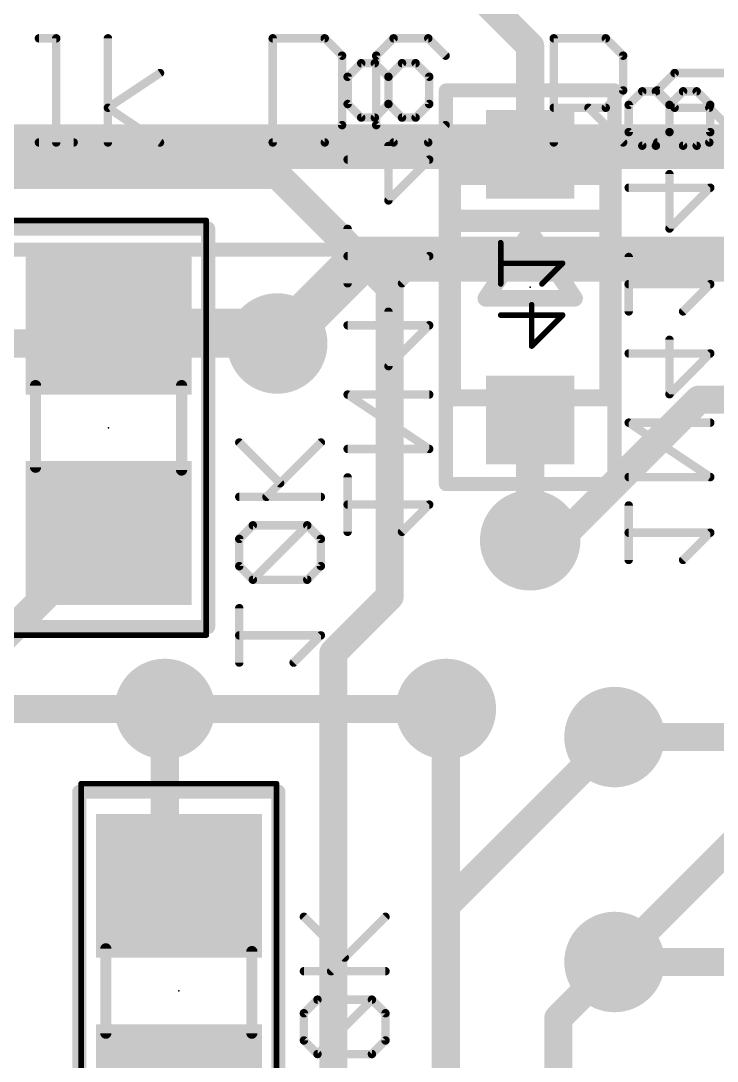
# Model space of a CAD drawing. Extents: x -0.1 to 35.7, y -1.1 to 35.9.
# Drawn here: x 10.64 to 16.93, y 21.71 to 31.11 of the extents above; entities that cross this region are included whole.
import ezdxf

# ---------------------------------------------------------------- set-up
doc = ezdxf.new("R2010")
doc.units = 0
for name, color, linetype in [('1', 12, 'CONTINUOUS'), ('16', 132, 'CONTINUOUS'), ('18', 110, 'CONTINUOUS'), ('21', 40, 'CONTINUOUS'), ('22', 6, 'CONTINUOUS'), ('24', 53, 'CONTINUOUS'), ('28', 253, 'CONTINUOUS'), ('40', 132, 'CONTINUOUS'), ('52', 253, 'CONTINUOUS')]:
    doc.layers.add(name, color=color, linetype=linetype)

# ---------------------------------------------------------------- blocks, each defined once
blk = doc.blocks.new('RECT')
blk.add_solid([(-0.5, -0.5), (0.5, -0.5), (-0.5, 0.5), (0.5, 0.5)])
blk = doc.blocks.new('ROUNDV')
at = {"const_width": 0.5}
blk.add_lwpolyline([(0, -0.25, 1), (0, 0.25, 1), (0, -0.25)], format="xyb", dxfattribs=at)

msp = doc.modelspace()

# ---------------------------------------------------------------- linework, layer by layer
at = {"layer": '1'}
for points, const_width in [([(7.874, 29.972), (20.32, 29.972)], 0.4064), ([(12.954, 28.194), (13.716, 28.956)], 0.4064), ([(13.716, 28.956), (21.59, 28.956)], 0.4064), ([(9.398, 28.194), (12.954, 28.194)], 0.254), ([(16.764, 27.686), (15.494, 26.416)], 0.254), ([(18.288, 27.686), (16.764, 27.686)], 0.254), ([(15.494, 26.416), (15.24, 26.416)], 0.254), ([(11.938, 24.892), (14.478, 24.892)], 0.254), ([(14.478, 23.114), (16.002, 24.638)], 0.254), ([(16.002, 22.606), (17.526, 24.13)], 0.254), ([(14.478, 16.256), (14.478, 23.114)], 0.254), ([(15.494, 22.098), (16.002, 22.606)], 0.254), ([(15.494, 17.272), (15.494, 22.098)], 0.254)]:
    msp.add_lwpolyline(points, dxfattribs=dict(at, const_width=const_width))
for points, const_width in [([(13.716, 29.0576, 1), (13.716, 28.8544)], 0.2032), ([(13.7878, 28.8842, 1), (13.6442, 29.0278)], 0.2032), ([(12.8822, 28.2658, 1), (13.0258, 28.1222)], 0.2032), ([(12.954, 28.1305, 1), (12.954, 28.2575)], 0.127), ([(16.764, 27.7495, 1), (16.764, 27.6225)], 0.127), ([(16.8089, 27.6411, 1), (16.7191, 27.7309)], 0.127), ([(15.24, 26.4795, 1), (15.24, 26.3525)], 0.127), ([(15.4491, 26.4609, 1), (15.5389, 26.3711)], 0.127), ([(15.494, 26.3525, 1), (15.494, 26.4795)], 0.127), ([(11.938, 24.9555, 1), (11.938, 24.8285)], 0.127), ([(14.478, 24.8285, 1), (14.478, 24.9555)], 0.127), ([(16.0469, 24.5931, 1), (15.9571, 24.6829)], 0.127), ([(14.5415, 23.114, 1), (14.4145, 23.114)], 0.127), ([(14.4331, 23.1589, 1), (14.5229, 23.0691)], 0.127), ([(15.9571, 22.6509, 1), (16.0469, 22.5611)], 0.127), ([(16.0469, 22.5611, 1), (15.9571, 22.6509)], 0.127), ([(15.5575, 22.098, 1), (15.4305, 22.098)], 0.127), ([(15.4491, 22.1429, 1), (15.5389, 22.0531)], 0.127)]:
    msp.add_lwpolyline(points, format="xyb", dxfattribs=dict(at, const_width=const_width))
at = {"layer": '16', "const_width": 0.254}
for points in [[(13.69, 32.43), (15.24, 30.88)], [(15.24, 30.88), (15.24, 29.902)], [(12.954, 29.718), (9.144, 29.718)], [(13.97, 28.702), (12.954, 29.718)], [(13.97, 25.908), (13.97, 28.702)], [(13.02, 28.382), (11.43, 28.382)], [(12.954, 28.194), (13.02, 28.382)], [(15.24, 26.416), (15.24, 27.502)], [(10.348, 25.4), (11.43, 26.482)], [(13.462, 25.4), (13.97, 25.908)], [(13.462, 19.558), (13.462, 25.4)], [(7.112, 24.892), (11.938, 24.892)], [(11.938, 24.892), (11.938, 23.929)], [(14.478, 24.892), (14.478, 20.066)], [(16.002, 24.638), (17.846, 24.638)], [(11.938, 23.929), (12.065, 23.294)], [(16.002, 22.606), (17.846, 22.606)]]:
    msp.add_lwpolyline(points, dxfattribs=at)
at = {"layer": '16', "const_width": 0.127}
for points in [[(15.3035, 30.88, 1), (15.1765, 30.88)], [(15.1951, 30.8351, 1), (15.2849, 30.9249)], [(15.1765, 29.902, 1), (15.3035, 29.902)], [(12.9989, 29.7629, 1), (12.9091, 29.6731)], [(12.954, 29.6545, 1), (12.954, 29.7815)], [(14.0335, 28.702, 1), (13.9065, 28.702)], [(13.9251, 28.6571, 1), (14.0149, 28.7469)], [(11.43, 28.4455, 1), (11.43, 28.3185)], [(13.0799, 28.361, 1), (12.9601, 28.403)], [(13.02, 28.3185, 1), (13.02, 28.4455)], [(12.8941, 28.215, 1), (13.0139, 28.173)], [(15.3035, 27.502, 1), (15.1765, 27.502)], [(11.4749, 26.4371, 1), (11.3851, 26.5269)], [(15.1765, 26.416, 1), (15.3035, 26.416)], [(13.9065, 25.908, 1), (14.0335, 25.908)], [(14.0149, 25.8631, 1), (13.9251, 25.9529)], [(13.5255, 25.4, 1), (13.3985, 25.4)], [(13.4171, 25.4449, 1), (13.5069, 25.3551)], [(12.0015, 24.892, 1), (11.8745, 24.892)], [(11.938, 24.8285, 1), (11.938, 24.9555)], [(14.5415, 24.892, 1), (14.4145, 24.892)], [(16.002, 24.7015, 1), (16.002, 24.5745)], [(12.0003, 23.9415, 1), (11.8757, 23.9165)], [(11.8745, 23.929, 1), (12.0015, 23.929)], [(12.0027, 23.2815, 1), (12.1273, 23.3065)], [(16.002, 22.6695, 1), (16.002, 22.5425)]]:
    msp.add_lwpolyline(points, format="xyb", dxfattribs=at)
at = {"layer": '21'}
for points, const_width in [([(10.8006, 30.9507), (10.9574, 30.9507)], 0.0762), ([(10.9574, 30.9507), (10.9574, 30.0101)], 0.0762), ([(11.4243, 30.0101), (11.4243, 30.9507)], 0.0762), ([(12.9131, 30.9507), (12.9131, 30.0101)], 0.0762), ([(13.3834, 30.9507), (12.9131, 30.9507)], 0.0762), ([(13.5402, 30.7939), (13.3834, 30.9507)], 0.0762), ([(14.0054, 30.9507), (13.8486, 30.7939)], 0.0762), ([(14.3189, 30.9507), (14.0054, 30.9507)], 0.0762), ([(14.4757, 30.7939), (14.3189, 30.9507)], 0.0762), ([(15.4531, 30.0101), (15.4531, 30.9507)], 0.0762), ([(15.4531, 30.9507), (15.9234, 30.9507)], 0.0762), ([(15.9234, 30.9507), (16.0802, 30.7939)], 0.0762), ([(13.5402, 30.1669), (13.5402, 30.7939)], 0.0762), ([(13.8486, 30.7939), (13.8486, 30.1669)], 0.0762), ([(16.0802, 30.7939), (16.0802, 30.4804)], 0.0762), ([(11.4243, 30.3236), (11.8946, 30.6372)], 0.0762), ([(16.3886, 30.4804), (16.5454, 30.6372)], 0.0762), ([(16.5454, 30.6372), (17.0157, 30.6372)], 0.0762), ([(16.0802, 30.4804), (15.9234, 30.3236)], 0.0762), ([(16.5454, 30.3236), (16.3886, 30.4804)], 0.0762), ([(11.8946, 30.0101), (11.4243, 30.3236)], 0.0762), ([(15.9234, 30.3236), (15.4531, 30.3236)], 0.0762), ([(15.7666, 30.3236), (16.0802, 30.0101)], 0.0762), ([(16.8589, 30.3236), (16.5454, 30.3236)], 0.0762), ([(17.0157, 30.1669), (16.8589, 30.3236)], 0.0762), ([(13.3834, 30.0101), (13.5402, 30.1669)], 0.0762), ([(13.8486, 30.1669), (14.0054, 30.0101)], 0.0762), ([(14.3189, 30.0101), (14.4757, 30.1669)], 0.0762), ([(16.8589, 30.0101), (17.0157, 30.1669)], 0.0762), ([(10.8006, 30.0101), (11.1142, 30.0101)], 0.0762), ([(12.9131, 30.0101), (13.3834, 30.0101)], 0.0762), ([(14.0054, 30.0101), (14.3189, 30.0101)], 0.0762), ([(16.3886, 30.0101), (16.8589, 30.0101)], 0.0762), ([(0.302, 29.042), (34.802, 29.042)], 0.127)]:
    msp.add_lwpolyline(points, dxfattribs=dict(at, const_width=const_width))
at = {"layer": '21', "const_width": 0.0381}
for points in [[(10.8006, 30.9698, 1), (10.8006, 30.9317)], [(10.9764, 30.9507, 1), (10.9383, 30.9507)], [(10.9574, 30.9317, 1), (10.9574, 30.9698)], [(11.4433, 30.9507, 1), (11.4052, 30.9507)], [(12.9322, 30.9507, 1), (12.8941, 30.9507)], [(12.9131, 30.9698, 1), (12.9131, 30.9317)], [(13.3969, 30.9642, 1), (13.3699, 30.9372)], [(13.3834, 30.9317, 1), (13.3834, 30.9698)], [(14.0054, 30.9698, 1), (14.0054, 30.9317)], [(14.0189, 30.9372, 1), (13.9919, 30.9642)], [(14.3324, 30.9642, 1), (14.3054, 30.9372)], [(14.3189, 30.9317, 1), (14.3189, 30.9698)], [(15.4531, 30.9698, 1), (15.4531, 30.9317)], [(15.4722, 30.9507, 1), (15.4341, 30.9507)], [(15.9369, 30.9642, 1), (15.9099, 30.9372)], [(15.9234, 30.9317, 1), (15.9234, 30.9698)], [(13.5592, 30.7939, 1), (13.5211, 30.7939)], [(13.8677, 30.7939, 1), (13.8296, 30.7939)], [(16.0992, 30.7939, 1), (16.0611, 30.7939)], [(13.5267, 30.7805, 1), (13.5536, 30.8074)], [(13.8351, 30.8074, 1), (13.8621, 30.7805)], [(14.4622, 30.7805, 1), (14.4892, 30.8074)], [(16.0667, 30.7805, 1), (16.0936, 30.8074)], [(11.9052, 30.6213, 1), (11.884, 30.653)], [(16.5454, 30.6562, 1), (16.5454, 30.6181)], [(16.5589, 30.6237, 1), (16.5319, 30.6506)], [(16.0611, 30.4804, 1), (16.0992, 30.4804)], [(16.0936, 30.4669, 1), (16.0667, 30.4939)], [(16.4021, 30.4939, 1), (16.3751, 30.4669)], [(16.3751, 30.4939, 1), (16.4021, 30.4669)], [(11.4349, 30.3395, 1), (11.4137, 30.3078)], [(15.4531, 30.3427, 1), (15.4531, 30.3046)], [(15.7801, 30.3371, 1), (15.7532, 30.3102)], [(15.9234, 30.3046, 1), (15.9234, 30.3427)], [(16.5454, 30.3427, 1), (16.5454, 30.3046)], [(16.8724, 30.3371, 1), (16.8454, 30.3102)], [(16.8589, 30.3046, 1), (16.8589, 30.3427)], [(11.4137, 30.3395, 1), (11.4349, 30.3078)], [(15.9099, 30.3371, 1), (15.9369, 30.3102)], [(16.5319, 30.3102, 1), (16.5589, 30.3371)], [(13.5211, 30.1669, 1), (13.5592, 30.1669)], [(13.5536, 30.1534, 1), (13.5267, 30.1803)], [(13.8621, 30.1803, 1), (13.8351, 30.1534)], [(13.8296, 30.1669, 1), (13.8677, 30.1669)], [(14.4892, 30.1534, 1), (14.4622, 30.1803)], [(10.8006, 30.0292, 1), (10.8006, 29.9911)], [(10.9383, 30.0101, 1), (10.9764, 30.0101)], [(11.1142, 29.9911, 1), (11.1142, 30.0292)], [(11.4052, 30.0101, 1), (11.4433, 30.0101)], [(11.884, 29.9942, 1), (11.9052, 30.026)], [(12.9131, 30.0292, 1), (12.9131, 29.9911)], [(12.8941, 30.0101, 1), (12.9322, 30.0101)], [(13.3699, 30.0236, 1), (13.3969, 29.9966)], [(13.3834, 29.9911, 1), (13.3834, 30.0292)], [(14.0054, 30.0292, 1), (14.0054, 29.9911)], [(13.9919, 29.9966, 1), (14.0189, 30.0236)], [(14.3054, 30.0236, 1), (14.3324, 29.9966)], [(14.3189, 29.9911, 1), (14.3189, 30.0292)], [(15.4341, 30.0101, 1), (15.4722, 30.0101)], [(16.0667, 29.9966, 1), (16.0936, 30.0236)], [(16.3886, 30.0292, 1), (16.3886, 29.9911)], [(16.8454, 30.0236, 1), (16.8724, 29.9966)], [(16.8589, 29.9911, 1), (16.8589, 30.0292)]]:
    msp.add_lwpolyline(points, format="xyb", dxfattribs=at)
at = {"layer": '22', "const_width": 0.127}
for points in [[(14.478, 30.48), (14.478, 26.924)], [(16.002, 30.48), (14.478, 30.48)], [(16.002, 26.924), (16.002, 30.48)], [(12.33, 29.232), (10.53, 29.232)], [(12.33, 25.632), (12.33, 29.232)], [(14.478, 26.924), (16.002, 26.924)], [(10.53, 25.632), (12.33, 25.632)], [(12.965, 24.144), (11.165, 24.144)], [(11.165, 24.144), (11.165, 20.544)], [(12.965, 20.544), (12.965, 24.144)]]:
    msp.add_lwpolyline(points, dxfattribs=at)
at = {"layer": '22', "const_width": 0.0635}
for points in [[(14.478, 30.5117, 1), (14.478, 30.4483)], [(14.5098, 30.48, 1), (14.4463, 30.48)], [(16.0338, 30.48, 1), (15.9703, 30.48)], [(16.002, 30.4483, 1), (16.002, 30.5117)], [(12.3618, 29.232, 1), (12.2982, 29.232)], [(12.33, 29.2003, 1), (12.33, 29.2638)], [(14.478, 26.9558, 1), (14.478, 26.8923)], [(16.002, 26.8923, 1), (16.002, 26.9558)], [(14.4463, 26.924, 1), (14.5098, 26.924)], [(15.9703, 26.924, 1), (16.0338, 26.924)], [(12.2982, 25.632, 1), (12.3618, 25.632)], [(12.33, 25.6003, 1), (12.33, 25.6638)], [(11.165, 24.1758, 1), (11.165, 24.1123)], [(11.1968, 24.144, 1), (11.1333, 24.144)], [(12.9968, 24.144, 1), (12.9332, 24.144)], [(12.965, 24.1123, 1), (12.965, 24.1758)]]:
    msp.add_lwpolyline(points, format="xyb", dxfattribs=at)
at = {"layer": '24'}
for p in [(15.24, 28.702), (11.43, 27.432), (12.065, 22.344)]:
    msp.add_point(p, dxfattribs=at)
at = {"layer": '28', "const_width": 0.0762}
for points in [[(13.7132, 30.7262), (13.5903, 30.6033)], [(13.836, 30.7262), (13.7132, 30.7262)], [(13.9589, 30.6033), (13.836, 30.7262)], [(14.0818, 30.7262), (13.9589, 30.6033)], [(14.2047, 30.7262), (14.0818, 30.7262)], [(14.3275, 30.6033), (14.2047, 30.7262)], [(13.5903, 30.6033), (13.5903, 30.3576)], [(13.9589, 30.3576), (13.9589, 30.6033)], [(14.3275, 30.3576), (14.3275, 30.6033)], [(16.2532, 30.4722), (16.1303, 30.3493)], [(16.376, 30.4722), (16.2532, 30.4722)], [(16.4989, 30.3493), (16.376, 30.4722)], [(16.6218, 30.4722), (16.4989, 30.3493)], [(16.7447, 30.4722), (16.6218, 30.4722)], [(16.8675, 30.3493), (16.7447, 30.4722)], [(13.5903, 30.3576), (13.7132, 30.2347)], [(13.836, 30.2347), (13.9589, 30.3576)], [(13.9589, 30.3576), (14.0818, 30.2347)], [(14.2047, 30.2347), (14.3275, 30.3576)], [(16.1303, 30.3493), (16.1303, 30.1036)], [(16.4989, 30.1036), (16.4989, 30.3493)], [(16.8675, 30.1036), (16.8675, 30.3493)], [(13.7132, 30.2347), (13.836, 30.2347)], [(14.0818, 30.2347), (14.2047, 30.2347)], [(16.1303, 30.1036), (16.2532, 29.9807)], [(16.376, 29.9807), (16.4989, 30.1036)], [(16.4989, 30.1036), (16.6218, 29.9807)], [(16.7447, 29.9807), (16.8675, 30.1036)], [(13.9589, 29.4863), (13.9589, 29.9778)], [(16.2532, 29.9807), (16.376, 29.9807)], [(16.6218, 29.9807), (16.7447, 29.9807)], [(13.5903, 29.8549), (14.3275, 29.8549)], [(14.3275, 29.8549), (13.9589, 29.4863)], [(16.4989, 29.2323), (16.4989, 29.7238)], [(16.1303, 29.6009), (16.8675, 29.6009)], [(16.8675, 29.6009), (16.4989, 29.2323)], [(13.5903, 28.7379), (13.5903, 29.2293)], [(14.3275, 28.9836), (13.5903, 28.9836)], [(14.0818, 28.7379), (14.3275, 28.9836)], [(16.1303, 28.4839), (16.1303, 28.9753)], [(16.8675, 28.7296), (16.1303, 28.7296)], [(16.6218, 28.4839), (16.8675, 28.7296)], [(13.9589, 27.9894), (13.9589, 28.4809)], [(13.5903, 28.3581), (14.3275, 28.3581)], [(14.3275, 28.3581), (13.9589, 27.9894)], [(16.4989, 27.7354), (16.4989, 28.2269)], [(16.1303, 28.1041), (16.8675, 28.1041)], [(16.8675, 28.1041), (16.4989, 27.7354)], [(14.3275, 27.241), (13.5903, 27.7325)], [(13.5903, 27.7325), (14.3275, 27.7325)], [(16.8675, 26.987), (16.1303, 27.4785)], [(16.1303, 27.4785), (16.8675, 27.4785)], [(12.9797, 26.9308), (12.6111, 27.2994)], [(12.8568, 26.8079), (13.3483, 27.2994)], [(13.5903, 27.241), (14.3275, 27.241)], [(13.5903, 26.4926), (13.5903, 26.9841)], [(16.1303, 26.987), (16.8675, 26.987)], [(13.3483, 26.8079), (12.6111, 26.8079)], [(14.3275, 26.7383), (13.5903, 26.7383)], [(14.0818, 26.4926), (14.3275, 26.7383)], [(16.1303, 26.2386), (16.1303, 26.7301)], [(12.734, 26.551), (12.6111, 26.4281)], [(13.2255, 26.551), (12.734, 26.551)], [(12.734, 26.0595), (13.2255, 26.551)], [(13.3483, 26.4281), (13.2255, 26.551)], [(16.8675, 26.4843), (16.1303, 26.4843)], [(16.6218, 26.2386), (16.8675, 26.4843)], [(12.6111, 26.4281), (12.6111, 26.1824)], [(13.3483, 26.1824), (13.3483, 26.4281)], [(12.6111, 26.1824), (12.734, 26.0595)], [(13.2255, 26.0595), (13.3483, 26.1824)], [(12.734, 26.0595), (13.2255, 26.0595)], [(12.6111, 25.3111), (12.6111, 25.8026)], [(13.3483, 25.5568), (12.6111, 25.5568)], [(13.1026, 25.3111), (13.3483, 25.5568)], [(13.5639, 22.6456), (13.1953, 23.0142)], [(13.441, 22.5227), (13.9325, 23.0142)], [(13.9325, 22.5227), (13.1953, 22.5227)], [(13.3182, 22.2658), (13.1953, 22.1429)], [(13.8097, 22.2658), (13.3182, 22.2658)], [(13.3182, 21.7743), (13.8097, 22.2658)], [(13.9325, 22.1429), (13.8097, 22.2658)], [(13.1953, 22.1429), (13.1953, 21.8971)], [(13.9325, 21.8971), (13.9325, 22.1429)], [(13.1953, 21.8971), (13.3182, 21.7743)], [(13.8097, 21.7743), (13.9325, 21.8971)], [(13.3182, 21.7743), (13.8097, 21.7743)]]:
    msp.add_lwpolyline(points, dxfattribs=at)
at = {"layer": '28', "const_width": 0.0381}
for points in [[(13.7132, 30.7452, 1), (13.7132, 30.7071)], [(13.7266, 30.7127, 1), (13.6997, 30.7396)], [(13.8495, 30.7396, 1), (13.8226, 30.7127)], [(13.836, 30.7071, 1), (13.836, 30.7452)], [(14.0818, 30.7452, 1), (14.0818, 30.7071)], [(14.0953, 30.7127, 1), (14.0683, 30.7396)], [(14.2181, 30.7396, 1), (14.1912, 30.7127)], [(14.2047, 30.7071, 1), (14.2047, 30.7452)], [(13.5768, 30.6168, 1), (13.6038, 30.5898)], [(13.6094, 30.6033, 1), (13.5713, 30.6033)], [(13.978, 30.6033, 1), (13.9399, 30.6033)], [(13.9454, 30.6168, 1), (13.9724, 30.5898)], [(13.9454, 30.5898, 1), (13.9724, 30.6168)], [(14.3466, 30.6033, 1), (14.3085, 30.6033)], [(14.3141, 30.5898, 1), (14.341, 30.6168)], [(16.2532, 30.4912, 1), (16.2532, 30.4531)], [(16.2666, 30.4587, 1), (16.2397, 30.4856)], [(16.3895, 30.4856, 1), (16.3626, 30.4587)], [(16.376, 30.4531, 1), (16.376, 30.4912)], [(16.6218, 30.4912, 1), (16.6218, 30.4531)], [(16.6353, 30.4587, 1), (16.6083, 30.4856)], [(16.7581, 30.4856, 1), (16.7312, 30.4587)], [(16.7447, 30.4531, 1), (16.7447, 30.4912)], [(13.6038, 30.371, 1), (13.5768, 30.3441)], [(13.5713, 30.3576, 1), (13.6094, 30.3576)], [(13.9724, 30.371, 1), (13.9454, 30.3441)], [(13.9399, 30.3576, 1), (13.978, 30.3576)], [(13.9724, 30.3441, 1), (13.9454, 30.371)], [(14.3085, 30.3576, 1), (14.3466, 30.3576)], [(14.341, 30.3441, 1), (14.3141, 30.371)], [(16.1494, 30.3493, 1), (16.1113, 30.3493)], [(16.1168, 30.3628, 1), (16.1438, 30.3358)], [(16.4854, 30.3628, 1), (16.5124, 30.3358)], [(16.518, 30.3493, 1), (16.4799, 30.3493)], [(16.4854, 30.3358, 1), (16.5124, 30.3628)], [(16.8866, 30.3493, 1), (16.8485, 30.3493)], [(16.8541, 30.3358, 1), (16.881, 30.3628)], [(13.7132, 30.2537, 1), (13.7132, 30.2156)], [(13.6997, 30.2212, 1), (13.7266, 30.2482)], [(13.8226, 30.2482, 1), (13.8495, 30.2212)], [(13.836, 30.2156, 1), (13.836, 30.2537)], [(14.0818, 30.2537, 1), (14.0818, 30.2156)], [(14.0683, 30.2212, 1), (14.0953, 30.2482)], [(14.1912, 30.2482, 1), (14.2181, 30.2212)], [(14.2047, 30.2156, 1), (14.2047, 30.2537)], [(16.1438, 30.117, 1), (16.1168, 30.0901)], [(16.1113, 30.1036, 1), (16.1494, 30.1036)], [(16.5124, 30.117, 1), (16.4854, 30.0901)], [(16.4799, 30.1036, 1), (16.518, 30.1036)], [(16.5124, 30.0901, 1), (16.4854, 30.117)], [(16.8485, 30.1036, 1), (16.8866, 30.1036)], [(16.881, 30.0901, 1), (16.8541, 30.117)], [(13.978, 29.9778, 1), (13.9399, 29.9778)], [(16.2532, 29.9997, 1), (16.2532, 29.9616)], [(16.2397, 29.9672, 1), (16.2666, 29.9942)], [(16.3626, 29.9942, 1), (16.3895, 29.9672)], [(16.376, 29.9616, 1), (16.376, 29.9997)], [(16.6218, 29.9997, 1), (16.6218, 29.9616)], [(16.6083, 29.9672, 1), (16.6353, 29.9942)], [(16.7312, 29.9942, 1), (16.7581, 29.9672)], [(16.7447, 29.9616, 1), (16.7447, 29.9997)], [(13.5903, 29.8739, 1), (13.5903, 29.8358)], [(14.341, 29.8414, 1), (14.3141, 29.8684)], [(14.3275, 29.8358, 1), (14.3275, 29.8739)], [(16.518, 29.7238, 1), (16.4799, 29.7238)], [(16.1303, 29.6199, 1), (16.1303, 29.5818)], [(16.881, 29.5874, 1), (16.8541, 29.6144)], [(16.8675, 29.5818, 1), (16.8675, 29.6199)], [(13.9454, 29.4997, 1), (13.9724, 29.4728)], [(13.9399, 29.4863, 1), (13.978, 29.4863)], [(13.6094, 29.2293, 1), (13.5713, 29.2293)], [(16.4854, 29.2457, 1), (16.5124, 29.2188)], [(16.4799, 29.2323, 1), (16.518, 29.2323)], [(13.5903, 29.0026, 1), (13.5903, 28.9645)], [(14.341, 28.9701, 1), (14.3141, 28.9971)], [(14.3275, 28.9645, 1), (14.3275, 29.0026)], [(16.1494, 28.9753, 1), (16.1113, 28.9753)], [(14.0683, 28.7513, 1), (14.0953, 28.7244)], [(16.1303, 28.7486, 1), (16.1303, 28.7105)], [(16.881, 28.7161, 1), (16.8541, 28.7431)], [(16.8675, 28.7105, 1), (16.8675, 28.7486)], [(13.5713, 28.7379, 1), (13.6094, 28.7379)], [(13.978, 28.4809, 1), (13.9399, 28.4809)], [(16.1113, 28.4839, 1), (16.1494, 28.4839)], [(16.6083, 28.4973, 1), (16.6353, 28.4704)], [(13.5903, 28.3771, 1), (13.5903, 28.339)], [(14.341, 28.3446, 1), (14.3141, 28.3715)], [(14.3275, 28.339, 1), (14.3275, 28.3771)], [(16.518, 28.2269, 1), (16.4799, 28.2269)], [(16.1303, 28.1231, 1), (16.1303, 28.085)], [(16.881, 28.0906, 1), (16.8541, 28.1175)], [(16.8675, 28.085, 1), (16.8675, 28.1231)], [(13.9454, 28.0029, 1), (13.9724, 27.976)], [(13.9399, 27.9894, 1), (13.978, 27.9894)], [(13.6009, 27.7484, 1), (13.5797, 27.7167)], [(13.5903, 27.7516, 1), (13.5903, 27.7135)], [(14.3275, 27.7135, 1), (14.3275, 27.7516)], [(16.4854, 27.7489, 1), (16.5124, 27.722)], [(16.4799, 27.7354, 1), (16.518, 27.7354)], [(16.1409, 27.4944, 1), (16.1197, 27.4627)], [(16.1303, 27.4976, 1), (16.1303, 27.4595)], [(16.8675, 27.4595, 1), (16.8675, 27.4976)], [(12.6246, 27.3129, 1), (12.5976, 27.2859)], [(13.3618, 27.2859, 1), (13.3349, 27.3129)], [(13.5903, 27.2601, 1), (13.5903, 27.222)], [(14.317, 27.2252, 1), (14.3381, 27.2569)], [(14.3275, 27.222, 1), (14.3275, 27.2601)], [(13.6094, 26.9841, 1), (13.5713, 26.9841)], [(16.1303, 27.0061, 1), (16.1303, 26.968)], [(16.857, 26.9712, 1), (16.8781, 27.0029)], [(16.8675, 26.968, 1), (16.8675, 27.0061)], [(12.9662, 26.9173, 1), (12.9932, 26.9443)], [(12.6111, 26.827, 1), (12.6111, 26.7889)], [(12.8434, 26.8214, 1), (12.8703, 26.7945)], [(13.3483, 26.7889, 1), (13.3483, 26.827)], [(13.5903, 26.7574, 1), (13.5903, 26.7193)], [(14.341, 26.7249, 1), (14.3141, 26.7518)], [(14.3275, 26.7193, 1), (14.3275, 26.7574)], [(16.1494, 26.7301, 1), (16.1113, 26.7301)], [(12.734, 26.5701, 1), (12.734, 26.532)], [(12.7474, 26.5375, 1), (12.7205, 26.5645)], [(13.2389, 26.5645, 1), (13.212, 26.5375)], [(13.2389, 26.5375, 1), (13.212, 26.5645)], [(13.2255, 26.532, 1), (13.2255, 26.5701)], [(13.5713, 26.4926, 1), (13.6094, 26.4926)], [(14.0683, 26.5061, 1), (14.0953, 26.4791)], [(16.1303, 26.5034, 1), (16.1303, 26.4653)], [(16.881, 26.4709, 1), (16.8541, 26.4978)], [(16.8675, 26.4653, 1), (16.8675, 26.5034)], [(12.5976, 26.4416, 1), (12.6246, 26.4147)], [(12.6302, 26.4281, 1), (12.5921, 26.4281)], [(13.3674, 26.4281, 1), (13.3293, 26.4281)], [(13.3349, 26.4147, 1), (13.3618, 26.4416)], [(16.1113, 26.2386, 1), (16.1494, 26.2386)], [(16.6083, 26.2521, 1), (16.6353, 26.2251)], [(12.6246, 26.1959, 1), (12.5976, 26.1689)], [(12.5921, 26.1824, 1), (12.6302, 26.1824)], [(13.3293, 26.1824, 1), (13.3674, 26.1824)], [(13.3618, 26.1689, 1), (13.3349, 26.1959)], [(12.7205, 26.073, 1), (12.7474, 26.046)], [(12.734, 26.0786, 1), (12.734, 26.0405)], [(12.7205, 26.046, 1), (12.7474, 26.073)], [(13.212, 26.073, 1), (13.2389, 26.046)], [(13.2255, 26.0405, 1), (13.2255, 26.0786)], [(12.6302, 25.8026, 1), (12.5921, 25.8026)], [(12.6111, 25.5759, 1), (12.6111, 25.5378)], [(13.3618, 25.5434, 1), (13.3349, 25.5703)], [(13.3483, 25.5378, 1), (13.3483, 25.5759)], [(12.5921, 25.3111, 1), (12.6302, 25.3111)], [(13.0891, 25.3246, 1), (13.1161, 25.2976)], [(13.2088, 23.0276, 1), (13.1818, 23.0007)], [(13.946, 23.0007, 1), (13.9191, 23.0276)], [(13.5504, 22.6321, 1), (13.5774, 22.659)], [(13.1953, 22.5417, 1), (13.1953, 22.5036)], [(13.9325, 22.5036, 1), (13.9325, 22.5417)], [(13.4276, 22.5362, 1), (13.4545, 22.5092)], [(13.3182, 22.2848, 1), (13.3182, 22.2467)], [(13.3316, 22.2523, 1), (13.3047, 22.2792)], [(13.8231, 22.2792, 1), (13.7962, 22.2523)], [(13.8231, 22.2523, 1), (13.7962, 22.2792)], [(13.8097, 22.2467, 1), (13.8097, 22.2848)], [(13.2144, 22.1429, 1), (13.1763, 22.1429)], [(13.1818, 22.1564, 1), (13.2088, 22.1294)], [(13.9516, 22.1429, 1), (13.9135, 22.1429)], [(13.9191, 22.1294, 1), (13.946, 22.1564)], [(13.2088, 21.9106, 1), (13.1818, 21.8837)], [(13.1763, 21.8971, 1), (13.2144, 21.8971)], [(13.9135, 21.8971, 1), (13.9516, 21.8971)], [(13.946, 21.8837, 1), (13.9191, 21.9106)], [(13.3182, 21.7933, 1), (13.3182, 21.7552)], [(13.3047, 21.7877, 1), (13.3316, 21.7608)], [(13.3047, 21.7608, 1), (13.3316, 21.7877)], [(13.7962, 21.7877, 1), (13.8231, 21.7608)], [(13.8097, 21.7552, 1), (13.8097, 21.7933)]]:
    msp.add_lwpolyline(points, format="xyb", dxfattribs=at)
at = {"layer": '40', "const_width": 0.0508}
for points in [[(12.313, 29.305), (10.547, 29.305)], [(12.313, 25.559), (12.313, 29.305)], [(10.547, 25.559), (12.313, 25.559)], [(11.182, 24.217), (11.182, 20.471)], [(12.948, 24.217), (11.182, 24.217)], [(12.948, 20.471), (12.948, 24.217)]]:
    msp.add_lwpolyline(points, dxfattribs=at)
at = {"layer": '40', "const_width": 0.0254}
for points in [[(12.3257, 29.305, 1), (12.3003, 29.305)], [(12.313, 29.2923, 1), (12.313, 29.3177)], [(12.3003, 25.559, 1), (12.3257, 25.559)], [(12.313, 25.5463, 1), (12.313, 25.5717)], [(11.1947, 24.217, 1), (11.1693, 24.217)], [(11.182, 24.2297, 1), (11.182, 24.2043)], [(12.9607, 24.217, 1), (12.9353, 24.217)], [(12.948, 24.2043, 1), (12.948, 24.2297)]]:
    msp.add_lwpolyline(points, format="xyb", dxfattribs=at)
at = {"layer": '52'}
for points, const_width in [([(14.54, 29.702), (14.54, 27.702)], 0.1524), ([(15.94, 29.702), (14.54, 29.702)], 0.1524), ([(15.94, 27.702), (15.94, 29.702)], 0.1524), ([(15.24, 29.202), (14.84, 28.602)], 0.1524), ([(15.64, 28.602), (15.24, 29.202)], 0.1524), ([(14.9737, 28.7317), (14.9737, 29.1046)], 0.0508), ([(15.533, 28.9181), (14.9737, 28.9181)], 0.0508), ([(15.3466, 28.7317), (15.533, 28.9181)], 0.0508), ([(14.84, 28.602), (15.64, 28.602)], 0.1524), ([(15.2533, 28.1704), (15.2533, 28.5433)], 0.0508), ([(14.9737, 28.45), (15.533, 28.45)], 0.0508), ([(15.533, 28.45), (15.2533, 28.1704)], 0.0508), ([(10.77, 27.076), (10.77, 27.813)], 0.1016), ([(12.09, 27.051), (12.09, 27.813)], 0.1016), ([(14.54, 27.702), (15.94, 27.702)], 0.1524), ([(11.405, 22.725), (11.405, 21.963)], 0.1016), ([(12.725, 22.7), (12.725, 21.963)], 0.1016)]:
    msp.add_lwpolyline(points, dxfattribs=dict(at, const_width=const_width))
for points, const_width in [([(14.5781, 29.702, 1), (14.5019, 29.702)], 0.0762), ([(14.54, 29.7401, 1), (14.54, 29.6639)], 0.0762), ([(15.9781, 29.702, 1), (15.9019, 29.702)], 0.0762), ([(15.94, 29.6639, 1), (15.94, 29.7401)], 0.0762), ([(15.2717, 29.2231, 1), (15.2083, 29.1809)], 0.0762), ([(15.2717, 29.1809, 1), (15.2083, 29.2231)], 0.0762), ([(14.9864, 29.1046, 1), (14.961, 29.1046)], 0.0254), ([(14.9737, 28.9308, 1), (14.9737, 28.9054)], 0.0254), ([(15.542, 28.9092, 1), (15.524, 28.9271)], 0.0254), ([(15.533, 28.9054, 1), (15.533, 28.9308)], 0.0254), ([(14.84, 28.6401, 1), (14.84, 28.5639)], 0.0762), ([(14.961, 28.7317, 1), (14.9864, 28.7317)], 0.0254), ([(15.3376, 28.7407, 1), (15.3555, 28.7227)], 0.0254), ([(15.64, 28.5639, 1), (15.64, 28.6401)], 0.0762), ([(14.8083, 28.6231, 1), (14.8717, 28.5809)], 0.0762), ([(15.6083, 28.5809, 1), (15.6717, 28.6231)], 0.0762), ([(15.266, 28.5433, 1), (15.2406, 28.5433)], 0.0254), ([(14.9737, 28.4627, 1), (14.9737, 28.4373)], 0.0254), ([(15.542, 28.4411, 1), (15.524, 28.459)], 0.0254), ([(15.533, 28.4373, 1), (15.533, 28.4627)], 0.0254), ([(15.2406, 28.1704, 1), (15.266, 28.1704)], 0.0254), ([(15.2444, 28.1794, 1), (15.2623, 28.1614)], 0.0254), ([(10.7954, 27.813, 1), (10.7446, 27.813)], 0.0508), ([(12.1154, 27.813, 1), (12.0646, 27.813)], 0.0508), ([(14.54, 27.7401, 1), (14.54, 27.6639)], 0.0762), ([(14.5019, 27.702, 1), (14.5781, 27.702)], 0.0762), ([(15.9019, 27.702, 1), (15.9781, 27.702)], 0.0762), ([(15.94, 27.6639, 1), (15.94, 27.7401)], 0.0762), ([(10.7446, 27.076, 1), (10.7954, 27.076)], 0.0508), ([(12.0646, 27.051, 1), (12.1154, 27.051)], 0.0508), ([(11.4304, 22.725, 1), (11.3796, 22.725)], 0.0508), ([(12.7504, 22.7, 1), (12.6996, 22.7)], 0.0508), ([(11.3796, 21.963, 1), (11.4304, 21.963)], 0.0508), ([(12.6996, 21.963, 1), (12.7504, 21.963)], 0.0508)]:
    msp.add_lwpolyline(points, format="xyb", dxfattribs=dict(at, const_width=const_width))

# ---------------------------------------------------------------- block references
at = {"layer": '16'}
for p, xscale, yscale, rotation in [((15.24, 29.902), 0.8, 0.8, 270), ((11.43, 28.382), 1.3, 1.5, 90), ((15.24, 27.502), 0.8, 0.8, 270), ((11.43, 26.482), 1.3, 1.5, 90), ((12.065, 23.294), 1.3, 1.5, 270), ((12.065, 21.394), 1.3, 1.5, 270)]:
    msp.add_blockref('RECT', p, dxfattribs=dict(at, xscale=xscale, yscale=yscale, rotation=rotation))
at = {"layer": '18', "xscale": 0.908, "yscale": 0.908}
for p in [(12.954, 28.194), (12.954, 28.194), (15.24, 26.416), (15.24, 26.416), (11.938, 24.892), (11.938, 24.892), (14.478, 24.892), (14.478, 24.892), (16.002, 24.638), (16.002, 24.638), (16.002, 22.606), (16.002, 22.606)]:
    msp.add_blockref('ROUNDV', p, dxfattribs=at)
at = {"layer": '52'}
for p, xscale, yscale, rotation in [((15.24, 29.302), 0.2, 1.4, 270), ((11.4312, 28.1627), 0.7501, 1.4501, 90), ((11.4312, 26.7149), 0.7501, 1.4501, 90), ((12.0639, 23.0612), 0.7501, 1.4501, 270), ((12.0639, 21.6134), 0.7501, 1.4501, 270)]:
    msp.add_blockref('RECT', p, dxfattribs=dict(at, xscale=xscale, yscale=yscale, rotation=rotation))

doc.saveas('drawing.dxf')
